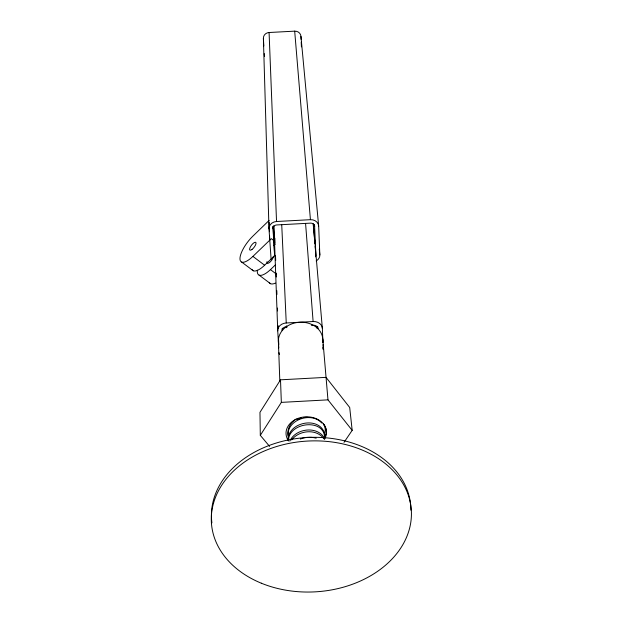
<?xml version="1.0" encoding="UTF-8"?>
<svg xmlns="http://www.w3.org/2000/svg" width="623" height="623" viewBox="0 0 623 623"><rect width="100%" height="100%" fill="white"/><g stroke="black" fill="none" stroke-linecap="round" stroke-linejoin="round"><path stroke-width="0.93" d="M288.145 440.352C287.429 421.397 321.141 415.533 324.856 434.792M288.387 440.508C288.916 421.631 326.172 417.901 324.622 439.176M324.31 434.145C325.899 430.851 325.432 426.919 323.415 423.92C326.748 427.783 327.363 433.686 324.357 437.907M289.843 441.092C295.598 428.219 317.598 425.454 324.661 438.491M344.013 442.377L352.174 430.353L349.698 407.481L326.031 377.359L280.506 379.82L259.97 412.34L260.305 435.345L269.627 446.418M260.305 435.345L281.339 402.38L280.506 379.82M291.696 439.924C298.869 430.213 316.468 428.359 323.812 438.724M269.105 220.41L252.728 236.296A19.438 6.728 -52.8 0 0 239.972 258.755A19.438 6.728 -52.8 0 0 252.899 256.396L271.332 238.656L273.676 240.439L273.178 226.281M273.941 245.392L275.304 244.084M252.004 269.533A19.36 6.892 -52.9 0 0 264.627 265.227L274.595 255.718L272.897 226.647M257.392 270.164A19.321 6.978 -52.9 0 0 270.452 269.619L275.35 264.962M296.283 419.022C290.116 422.596 286.066 430.252 288.706 437.245M300.364 439.059C305.286 436.84 310.994 436.754 316.165 438.179M297.389 419.435L299.476 418.648M300.177 418.383L301.337 417.955M304.125 417.535L305.434 417.34M271.091 259.059L268.988 228.805L263.389 38.447A6.02 5.623 -1.5 0 1 269.081 32.505L294.687 31.15A6.02 5.623 -5.5 0 1 300.956 36.461L318.672 226.141L319.833 254.939A7.865 6.697 -4.6 0 1 316.149 260.928M268.988 228.805A7.959 6.869 -2.3 0 1 276.534 221.5L310.425 219.685A7.959 6.869 -4.7 0 1 318.672 226.141M278.769 347.93L277.733 330.836A8.94 7.367 -2.8 0 1 286.245 322.971L313.112 321.523A8.94 7.367 -4.2 0 1 322.364 328.43L322.94 342.689M311.36 325.323L313.276 325.222A4.47 3.683 -4.2 0 1 317.901 328.671L317.746 326.732M281.339 402.38L327.971 399.857L352.174 430.353M306.298 417.387L309.405 417.574A15.123 11.907 -3.5 0 0 306.228 417.355M241.662 262.073L253.304 270.787M259.098 275.125L270.6 283.73M252.899 256.396L264.627 265.227M270.452 269.619L276.628 274.268M321.717 422.986C310.418 410.471 283.192 421.234 288.776 439.013M319.295 249.122L319.833 254.939M314.529 224.42L315.908 255.15A3.933 3.349 -4.6 0 1 315.448 256.847M313.307 224.007L322.364 328.43M313.221 224.124L313.556 228.002M313.719 229.942L314.895 243.515M315.152 246.42L315.487 250.298M322.807 339.418L327.971 399.857M322.418 340.617L322.582 342.557M322.994 347.393L323.166 349.324L323.018 344.589M294.687 31.15L310.425 219.685M316.873 326.335L317.029 328.274M305.589 223.587L313.112 321.523M263.389 38.447L263.833 46.009M264.284 53.57L264.456 56.405M273.318 226.25L273.879 235.642M286.712 325.782L286.798 327.721M281.736 224.864L286.245 322.971M300.956 36.461L301.088 39.296M301.213 42.13L301.423 46.865M282.476 328.196L282.554 330.135M282.118 328.656L282.196 330.595A4.47 3.683 -2.8 0 1 286.455 326.67M269.081 32.505L276.534 221.5M274.875 238.188L275.055 243.04M275.514 255.656L275.693 260.507M276.153 273.115L276.293 277.001M276.791 290.583L276.931 294.461M277.43 308.05L277.539 310.963M278.068 325.518L278.17 328.422M278.528 338.125L278.777 344.916M278.403 341.817L279.828 381.331M273.972 226.118L277.733 330.836M273.544 226.079L274.494 252.845M269.159 222.294L269.44 231.733M269.557 235.51L269.697 240.229M279.47 354.534A8.854 7.227 -2.8 0 1 279.057 352.68M314.701 226.351A3.979 3.434 -4.7 0 0 310.573 223.135L276.737 224.942A3.979 3.434 -2.3 0 0 272.96 228.594M275.459 283.083A19.243 7.141 -52.9 0 1 269.237 282.437M273.38 256.255A4.828 1.744 -52.9 0 1 269.806 262.26A4.828 1.744 -52.9 0 1 267.018 261.652M278.637 343.709A22.233 18.238 -3.5 0 1 300.263 322.223A22.233 18.238 -3.5 0 1 322.652 342.284M211.906 522.868A99.805 75.36 -3.5 0 1 306.173 437.58A99.805 75.36 -3.5 0 1 410.861 510.159M288.659 441.014A20.24 15.902 -3.5 0 1 305.441 416.849A20.24 15.902 -3.5 0 1 324.552 439.059M303.853 417.535A15.123 11.907 -3.5 0 1 305.434 417.379M252.019 249.449A4.859 1.682 -52.8 0 0 255.928 242.557A4.859 1.682 -52.8 0 0 250.516 246.661A4.859 1.682 -52.8 0 0 252.019 249.449M261.317 583.198A100.147 75.484 -3.5 0 0 411.429 513.827A100.147 75.484 -3.5 0 0 261.333 452.345A100.147 75.484 -3.5 0 0 261.317 583.198"/></g></svg>
